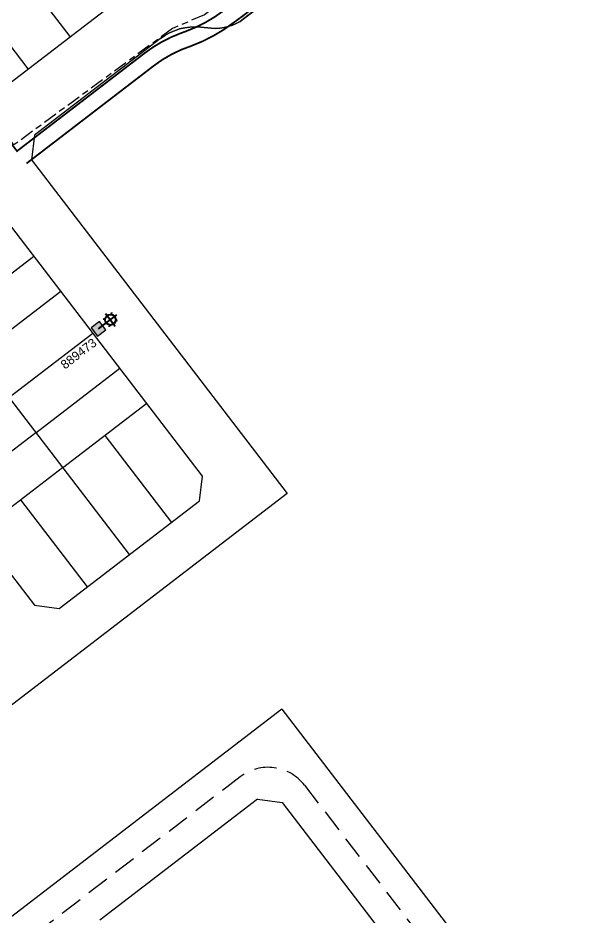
# Model space of a CAD drawing. Extents: x 296374 to 298792, y 6267790 to 6270844.
# Drawn here: x 298338.4 to 298496.1, y 6269491.6 to 6269746.1 of the extents above; entities that cross this region are included whole.
import ezdxf
from ezdxf.enums import TextEntityAlignment as Align

# ---------------------------------------------------------------- set-up
doc = ezdxf.new("R2010")
doc.units = 0
doc.linetypes.add('Cable Exist UG', pattern=[8.2, 4, -1.2, 1.8, -1.2])
doc.linetypes.add('DASHED2', pattern=[9.525, 6.35, -3.175])
for name, color, linetype in [('_User Miscellaneous7', 7, 'Continuous'), ('_User_Exist_Trench', 7, 'Continuous'), ('_User_xref', 251, 'Continuous'), ('D-RD-Stage1_BDY', 2, 'Continuous'), ('Equip_SP_SL_EXT', 7, 'Continuous'), ('SupportsUG_SP_LV_SL_EXT', 7, 'Continuous'), ('X-Masterplan_LotLayout_P2$0$D-LO-Stage 1', 251, 'Continuous'), ('X-Masterplan_LotLayout_P2$0$D-RD-Future_BDY', 251, 'Continuous'), ('X-Masterplan_LotLayout_P2$0$D-RD-Future_CL', 251, 'DASHED2'), ('X-Masterplan_LotLayout_P2$0$D-RD-Stage1_BDY', 251, 'Continuous')]:
    doc.layers.add(name, color=color, linetype=linetype)
doc.styles.add('COLUMN_LABEL', font='arial.ttf')
doc.styles.add('iecARIAL', font='arial.ttf', dxfattribs={"height": 2})
doc.styles.add('POLE_LABEL', font='arial.ttf')
doc.styles.get("Standard").update_dxf_attribs({"font": 'arial.ttf'})

# ---------------------------------------------------------------- blocks, each defined once
blk = doc.blocks.new('X-Masterplan_LotLayout_P2')
at = {"layer": 'X-Masterplan_LotLayout_P2$0$D-LO-Stage 1'}
for p, q in [((298353.2, 6269740.79), (298312.72, 6269793.55)), ((298341.3, 6269731.66), (298300.82, 6269784.42)), ((298302.34, 6269682.23), (298369.91, 6269594.17)), ((298319.08, 6269660.41), (298342.88, 6269678.68)), ((298326.69, 6269650.5), (298350.49, 6269668.76)), ((298335.82, 6269638.6), (298359.62, 6269656.86)), ((298343.43, 6269628.68), (298367.23, 6269646.94)), ((298351.04, 6269618.76), (298374.84, 6269637.02)), ((298343.43, 6269628.68), (298319.63, 6269610.42)), ((298362.94, 6269627.89), (298381.81, 6269603.3)), ((298351.04, 6269618.76), (298327.24, 6269600.5)), ((298339.14, 6269609.63), (298358.01, 6269585.04))]:
    blk.add_line(p, q, dxfattribs=at)
at = {"layer": 'X-Masterplan_LotLayout_P2$0$D-RD-Future_BDY'}
for p, q in [((298413.09, 6269550.41), (298270.41, 6269440.94)), ((298413.09, 6269550.41), (298496.09, 6269442.23)), ((298406.17, 6269524.94), (298413.18, 6269524.01)), ((298413.18, 6269524.01), (298470.62, 6269449.15))]:
    blk.add_line(p, q, dxfattribs=at)
blk.add_lwpolyline([(298406.17, 6269524.94), (298361.53, 6269490.69)], dxfattribs=at)
at = {"layer": 'X-Masterplan_LotLayout_P2$0$D-RD-Future_CL'}
blk.add_line((298419.53, 6269528.88), (298476.96, 6269454.02), dxfattribs=at)
at = {"layer": 'X-Masterplan_LotLayout_P2$0$D-RD-Future_CL', "flags": 128}
blk.add_lwpolyline([(298401.3, 6269531.28), (298135.67, 6269327.48, 0.039276), (298118.19, 6269311.74, 0.039276)], format="xyb", dxfattribs=at)
at = {"layer": 'X-Masterplan_LotLayout_P2$0$D-RD-Future_CL'}
blk.add_arc((298409.21, 6269520.97), 13, 37.4972, 127.4972, dxfattribs=at)
at = {"layer": 'X-Masterplan_LotLayout_P2$0$D-RD-Stage1_BDY'}
blk.add_line((298402.27, 6269745.79), (298452.34, 6269784.21), dxfattribs=at)
for points in [[(298326.36, 6269726.5), (298333.37, 6269725.57), (298436.58, 6269804.76)], [(298378.76, 6269740.23), (298343.11, 6269712.88)], [(298343.11, 6269712.88), (298342.18, 6269705.87)], [(298342.18, 6269705.87), (298414.62, 6269611.46)], [(298414.62, 6269611.46), (298260.78, 6269493.42), (298260.21, 6269492.9), (298243.08, 6269477.26)]]:
    blk.add_lwpolyline(points, dxfattribs=at)
blk.add_lwpolyline([(298378.76, 6269740.23, -0.190728), (298390.12, 6269743.48), (298393.11, 6269743.18, 0.190597), (298402.27, 6269745.79)], format="xyb", dxfattribs=at)
at = {"layer": 'X-Masterplan_LotLayout_P2$0$D-RD-Stage1_BDY', "flags": 128}
blk.add_lwpolyline([(298303.3, 6269722.04), (298263.63, 6269691.61), (298262.71, 6269684.6), (298343.06, 6269579.87), (298350.07, 6269578.95), (298389.74, 6269609.38), (298390.67, 6269616.39), (298310.31, 6269721.12)], close=True, dxfattribs=at)
blk = doc.blocks.new('SL_LANTERN_EXT')
at = {"lineweight": 40}
for p, q in [((-1.46, 5.68), (-1.06, 5.28)), ((0, 1.97), (0, 6.47)), ((1.46, 5.68), (1.06, 5.28)), ((-2.25, 4.22), (2.25, 4.22)), ((-1.46, 2.76), (-1.06, 3.16)), ((0, 0), (0, 2.72)), ((1.46, 2.76), (1.06, 3.16))]:
    blk.add_line(p, q, dxfattribs=at)
blk.add_circle((0, 4.22), 1.5, dxfattribs=at)
at = {"style": 'iecARIAL', "flags": 8}
blk.add_attdef('ASSET_NUM', (1.5, 1.5), '', height=2.5, dxfattribs=at)
for tag, p, height, flags in [('OPERATING_VOLTAGE', (0.98, -1.65), 0.2, 9), ('ORIENTATION', (0.98, -1.85), 0.2, 9), ('OWNED_BY', (0.98, -2.05), 0.2, 9), ('STATE', (0.98, -2.25), 0.2, 9), ('CONSTRUCTED_VOLTAGE', (0.98, -0.65), 0.2, 9), ('CONTROL_TYPE', (0.98, -0.85), 0.2, 9), ('LANTERN_PURPOSE', (0.98, -1.05), 0.2, 9), ('LANTERN_TYPE', (0.98, -1.25), 0.2, 9), ('NO_PHASES', (0.98, -1.45), 0.2, 9), ('USAGE', (0.98, -2.45), 0.2, 9), ('CEXIST', (0.98, -2.65), 0.2, 9), ('LNUMBER', (2.18, -3.25), 2.5, 8), ('CNEW', (0.98, -2.85), 0.2, 9), ('CNUMBER', (0.98, -3.05), 0.2, 9), ('CREMOVE', (0.98, -3.25), 0.2, 9), ('CREPLACE', (0.98, -3.45), 0.2, 9), ('LKINGHEIGHT', (0.98, -3.65), 0.2, 9), ('LBRACKET', (0.98, -3.85), 0.2, 9), ('LBRACKETVOCAB', (0.98, -4.05), 0.2, 9), ('LCATEGORY', (0.98, -4.25), 0.2, 9), ('LCHARGE1', (0.98, -4.45), 0.2, 9), ('LCHARGE1PERCENT', (0.98, -4.65), 0.2, 9), ('LCHARGE2', (0.98, -4.85), 0.2, 9), ('LCHARGE2PERCENT', (0.98, -5.05), 0.2, 9), ('LCHARGE3', (0.98, -5.25), 0.2, 9), ('LCHARGE3PERCENT', (0.98, -5.45), 0.2, 9), ('LEXIST', (0.98, -5.65), 0.2, 9), ('LLAMP', (0.98, -5.85), 0.2, 9), ('LLAMPVOCAB', (0.98, -6.05), 0.2, 9), ('LMAST', (0.98, -6.25), 0.2, 9), ('LMASTVOCAB', (0.98, -6.45), 0.2, 9), ('LNEW', (0.98, -6.65), 0.2, 9), ('LANTNUMBER', (0.98, -6.85), 0.2, 9), ('LOUTREACH', (0.98, -7.25), 0.2, 9), ('LOUTREACHVOCAB', (0.98, -7.45), 0.2, 9), ('LRATECODE', (0.98, -7.65), 0.2, 9), ('STREETNAME', (0.98, -9.25), 0.2, 9), ('SUBURB', (0.98, -9.45), 0.2, 1), ('LREMOVE', (0.98, -7.85), 0.2, 9), ('LREPLACE', (0.98, -8.05), 0.2, 9), ('LTYPE', (0.98, -8.25), 0.2, 9), ('LTYPEVOCAB', (0.98, -8.45), 0.2, 9), ('LEGEND', (0.98, -8.65), 0.2, 9), ('LOCATION', (0.98, -8.85), 0.2, 9), ('NOTES', (0.98, -9.05), 0.2, 9)]:
    blk.add_attdef(tag, p, '', height=height, dxfattribs=dict(flags=flags))
blk = doc.blocks.new('COLUMN_EXT')
blk.add_hatch(color=256).paths.add_polyline_path([(-1.49, 1.48), (-1.49, -1.49), (1.48, -1.49), (1.48, 1.48)])
blk.add_lwpolyline([(-1.49, -1.49), (1.48, -1.49), (1.48, 1.48), (-1.49, 1.48)], close=True)
for tag, height, style, flags, p in [('ASSET_NUM', 2.5, 'COLUMN_LABEL', 8, (2, 2)), ('STRUCTURE_PLANT_NUMBER', 0.2, 'POLE_LABEL', 9, (1.81, 0.03)), ('STREET_CODE', 0.2, 'COLUMN_LABEL', 9, (1.81, -0.2))]:
    blk.add_attdef(tag, text='', height=height, dxfattribs=dict(style=style, flags=flags)).set_placement(p, align=Align.MIDDLE_LEFT)
at = {"flags": 1}
blk.add_attdef('Z', (1.81, -2.35), '', height=0.2, dxfattribs=at)
at = {"flags": 9}
for tag, p in [('COLUMN_TYPE', (1.81, -0.4)), ('OWNED_BY', (1.81, -0.6)), ('STATE', (1.81, -0.8)), ('USAGE', (1.81, -1)), ('STREETNAME', (1.81, -1.6)), ('SUBURB', (1.81, -1.8)), ('LEGEND', (1.81, -1.2)), ('LOCATION', (1.81, -1.4)), ('NOTES', (1.81, -2))]:
    blk.add_attdef(tag, text='', height=0.2, dxfattribs=at).set_placement(p, align=Align.MIDDLE_LEFT)

msp = doc.modelspace()

# ---------------------------------------------------------------- linework, layer by layer
at = {"layer": '_User Miscellaneous7', "linetype": 'Cable Exist UG'}
msp.add_lwpolyline([(298448.82063, 6269790.5704), (298391.22126, 6269746.96581), (298382.18353, 6269743.07784), (298337.26475, 6269710.12542), (298316.74624, 6269736.86835), (298301.42428, 6269725.13259), (298282.14508, 6269710.34062), (298260.14328, 6269693.45974), (298258.8333, 6269686.51186), (298275.61867, 6269664.64868), (298280.42692, 6269667.51948)], dxfattribs=at)
at = {"layer": '_User_Exist_Trench', "lineweight": -3, "const_width": 0.5, "flags": 128}
for points in [[(298449.11304, 6269788.40795), (298396.78323, 6269748.25612, -0.075479649), (298385.92805, 6269742.27257), (298384.45971, 6269741.73142, 0.075479719), (298374.28191, 6269736.12125), (298338.11801, 6269708.3745), (298317.9959, 6269734.60077)], [(298340.80354, 6269704.87429), (298376.96821, 6269732.62163, -0.084351863), (298387.46781, 6269738.13821, 0.075458667), (298399.47769, 6269744.76276), (298401.7901, 6269746.43543), (298451.8539, 6269784.84861)]]:
    msp.add_lwpolyline(points, format="xyb", dxfattribs=at)
at = {"layer": 'D-RD-Stage1_BDY'}
msp.add_line((298402.26805, 6269745.7938), (298452.34285, 6269784.21364), dxfattribs=at)
for points in [[(298452.34285, 6269784.21364), (298402.26812, 6269745.79385, -0.190597214), (298393.10646, 6269743.18139), (298390.12049, 6269743.47766, 0.190727506), (298378.75767, 6269740.23369), (298343.10602, 6269712.87999), (298342.18272, 6269705.86947)], [(298378.75767, 6269740.23368, -0.190727506), (298390.12049, 6269743.47766), (298393.10646, 6269743.18139, 0.190597214), (298402.26812, 6269745.79385)]]:
    msp.add_lwpolyline(points, format="xyb", dxfattribs=at)

# ---------------------------------------------------------------- block references
at = {"layer": '_User_xref', "color": 7}
msp.add_blockref('X-Masterplan_LotLayout_P2', (0, 0), dxfattribs=at)
at = {"layer": 'Equip_SP_SL_EXT', "rotation": 307.4972222596103}
msp.add_blockref('SL_LANTERN_EXT', (298361.21284, 6269658.07569), dxfattribs=at)
at = {"layer": 'SupportsUG_SP_LV_SL_EXT'}
ref = msp.add_blockref('COLUMN_EXT', (298361.21284, 6269658.07569), dxfattribs=dict(at, rotation=307.4972222596103))
ref.add_attrib('ASSET_NUM', '889473', dxfattribs={"layer": '0', "height": 2.5, "rotation": 37.4972223}).set_placement((298350.91727, 6269647.50623), align=Align.MIDDLE_LEFT)

doc.saveas('drawing.dxf')
